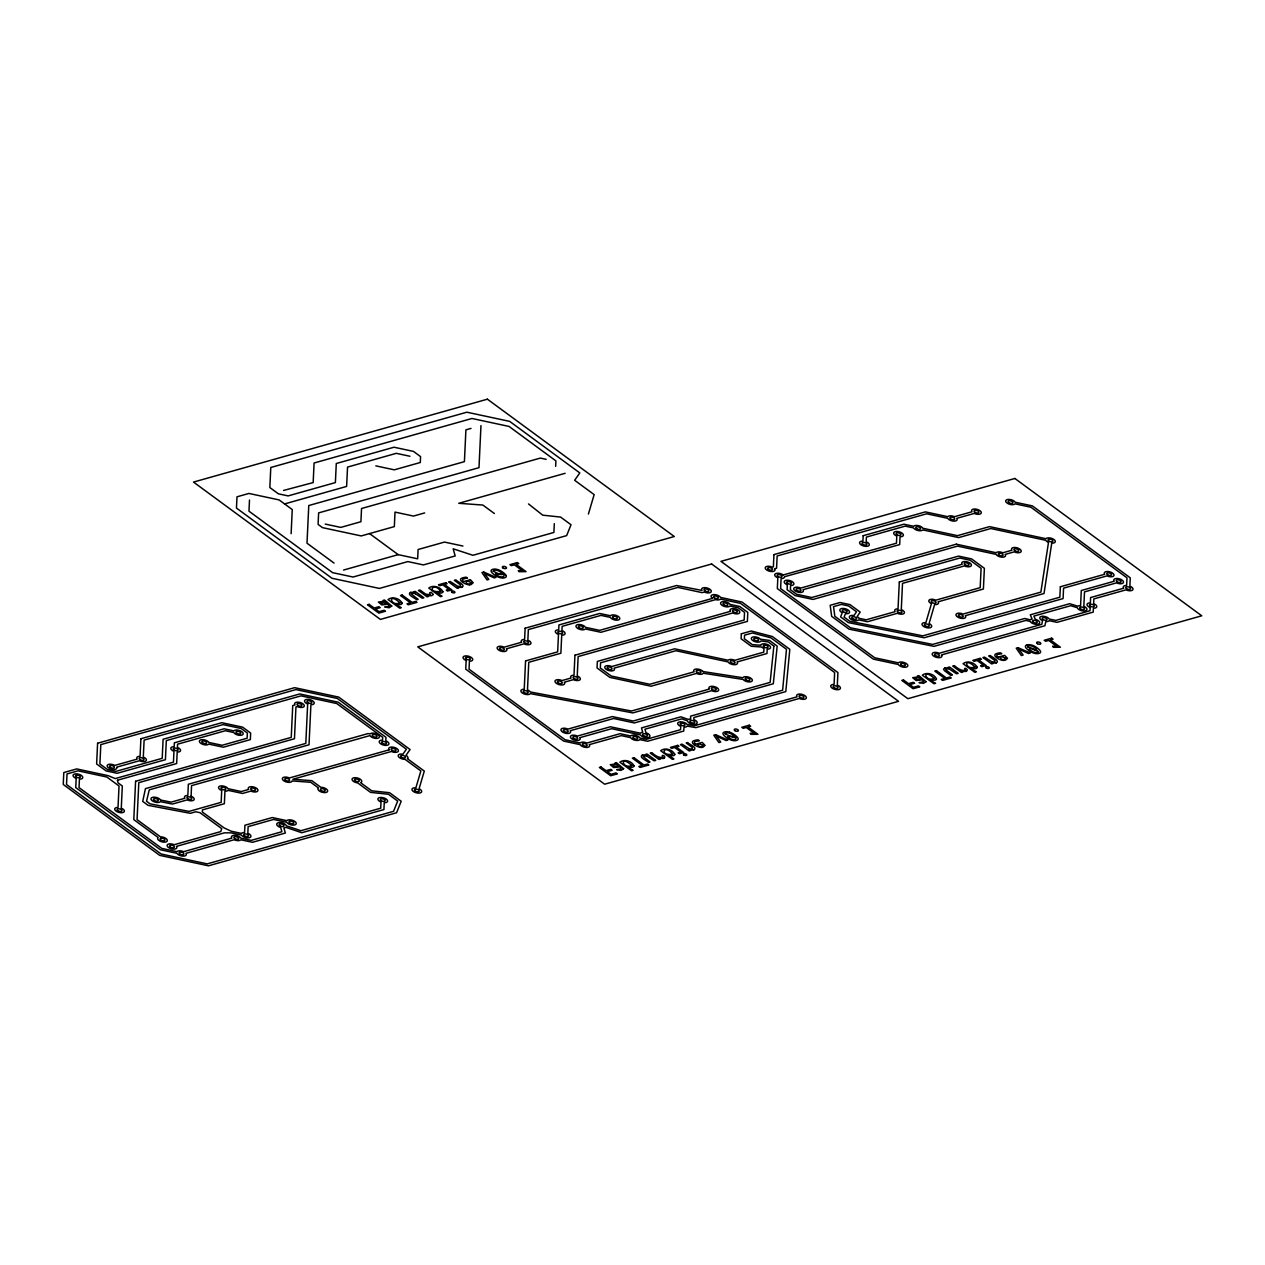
<?xml version="1.0" encoding="UTF-8"?>
<svg xmlns="http://www.w3.org/2000/svg" width="1265" height="1265" viewBox="0 0 1265 1265"><rect width="100%" height="100%" fill="white"/><g stroke="black" fill="none" stroke-linecap="round" stroke-linejoin="round"><path stroke-width="1.5" d="M191.078 796.175L191.568 785.628L369.949 735.597A4.997 2.404 15 0 0 376.78 738.428A4.997 2.404 15 0 0 378.567 735.155A4.997 2.404 15 0 0 371.23 733.289A5.044 2.435 15 0 0 370.044 733.969L368.115 733.558L188.359 784.253L187.821 795.479A5.013 2.419 15 0 0 184.88 798.247L171.091 802.152L160.529 800.018M249.49 500.055L248.968 511.186L332.616 572.666L353.046 577.03L407.868 561.581L423.427 564.917L455.194 555.952L453.155 548.804L472.936 555.288L553.896 532.454L554.307 523.663M291.124 533.688L292.247 509.558L279.138 499.928L248.936 493.445L236.998 496.813L236.46 508.071L331.968 578.263L379.405 588.431L566.641 535.617L571.021 524.738L560.569 517.069L542.717 515.171L528.485 503.913M307.664 703.988L305.798 743.409L145.443 788.633L142.708 801.409L148.052 805.331L190.303 813.316L195.79 811.782L199.981 812.683L221.723 828.654L220.774 831.579L174.175 844.72A4.997 2.404 15 0 0 167.17 845.083A4.997 2.404 15 0 0 172.578 849.068A4.997 2.404 15 0 0 176.42 846.364L224.427 832.829L231.195 832.876L241.457 835.074A4.997 2.404 15 0 0 249.442 837.715A4.997 2.404 15 0 0 247.829 833.271L248.13 826.63L273.525 819.467L286.744 822.297A4.997 2.404 15 0 0 294.176 825.065A4.997 2.404 15 0 0 294.365 821.127A4.997 2.404 15 0 0 286.823 820.653L272.26 817.538L244.92 825.254L244.572 832.576A4.997 2.404 15 0 0 241.536 833.429L231.274 831.231L224.237 827.99L202.337 812.019L202.432 809.9L224.364 803.718L224.949 791.194A5.013 2.419 15 0 0 227.985 790.325L242.548 793.455L250.897 791.099A4.997 2.404 15 0 0 257.902 790.736A4.997 2.404 15 0 0 252.51 786.751A4.997 2.404 15 0 0 248.652 789.439L241.283 791.526L228.064 788.696A5.044 2.419 15 0 0 220.078 786.024A5.044 2.419 15 0 0 221.707 790.499L221.154 802.342L189.038 811.403L149.997 803.828L146.519 801.283L149.286 789.819L309.024 744.785L310.905 704.684A4.997 2.404 15 0 0 313.372 701.411A4.997 2.404 15 0 0 305.545 699.719A4.997 2.404 15 0 0 307.648 703.988M480.969 425.593L478.992 467.671L318.622 512.894L318.084 524.39L322.48 527.632L361.237 535.933L394.332 526.604L395.012 512.104L413.481 516.073L424.676 512.91M555.651 466.326L555.904 460.887L509.036 426.432L471.972 418.478L314.084 463.006L313.167 482.582L283.581 490.441M588.399 514.049L594.155 494.615L574.642 480.273L579.813 472.936L509.653 421.372L466.864 412.2L270.789 467.497L269.84 487.547L278.379 493.824L288.104 495.912L335.383 482.582L336.284 463.512L394.016 447.225L413.465 451.399L420.581 456.633L420.296 462.5L394.301 469.837L375.816 465.868M712.543 598.361L599.657 630.365L585.474 627.329A4.997 2.404 15 0 0 578.042 624.562A4.997 2.404 15 0 0 577.852 628.515A4.997 2.404 15 0 0 585.395 628.958L600.922 632.294L715.5 599.642A4.997 2.404 15 0 0 720.497 599.072L740.515 603.358L834.631 672.537L834.078 684.428A4.997 2.404 15 0 0 831.611 687.701A4.997 2.404 15 0 0 839.438 689.393A4.997 2.404 15 0 0 837.319 685.124L837.92 672.553L741.938 602.014L720.576 597.428A4.997 2.404 15 0 0 713.444 594.629A4.997 2.404 15 0 0 712.416 598.266M380.749 602.282L384.829 602.14L386.9 603.358L383.248 604.132L380.781 603.136M612.639 764.93L616.719 764.772L618.791 766.005L615.138 766.78L612.624 765.736M915.069 677.898L919.149 677.755L921.22 678.973L917.568 679.748L915.148 678.799M946.473 668.995L945.999 669.201A1.755 0.838 15 0 0 945.777 669.691L952.419 674.972L950.853 675.415L944.496 670.703L943.532 669.122L944.86 668.141M460.397 586.28L460.523 584.904L454.356 580.319L455.938 579.876C455.574 580.698 466.674 585.3 461.915 587.166M692.287 748.912L692.414 747.552L686.247 742.966L687.812 742.523C687.243 743.504 698.501 747.631 693.805 749.813M412.153 593.38L411.584 593.664A1.755 0.838 15 0 0 411.457 594.076L418.114 599.357L416.533 599.8C417.134 599.104 405.844 594.534 410.54 592.526M644.027 756.027L643.458 756.312A1.755 0.838 15 0 0 643.347 756.723L649.989 762.004L648.423 762.447C649.072 761.767 637.687 757.15 642.43 755.173M663.793 758.273C667.446 756.597 660.283 753.323 662.734 757.15C660.33 758.399 655.27 756.106 651.902 752.659L650.305 753.102L658.986 759.474L660.425 759.063L658.859 757.877M994.622 661.911L994.923 660.615L988.677 655.934L990.258 655.491C990.416 656.14 1000.915 661.279 996.235 662.781M966.223 671.241C969.986 669.675 962.491 666.244 965.242 670.039C962.475 671.557 958.032 668.853 954.348 665.627L952.751 666.07L961.416 672.442L962.855 672.031L961.305 670.845M471.007 428.408L465.915 429.847L464.413 461.646L308.771 505.541L307 543.207L334.055 563.083M284.578 503.929L346.626 486.424L347.543 467.085L396.309 453.329L409.923 456.254M565.155 473.3L458.768 503.296L482.866 505.051L494.378 513.527M343.542 570.056L398.206 554.639L417.656 558.814L418.098 549.516L444.474 542.084L462.943 546.037M463.923 581.536L470.311 579.734M998.243 657.152L1004.631 655.349L1007.509 658.353L1005.454 660.172A5.582 2.688 15 0 1 1003.604 660.346M695.813 744.184L702.202 742.381L705.079 745.385L703.024 747.204A5.582 2.688 15 0 1 701.158 747.378M464.192 578.658L467.481 578.121L466.247 577.204A16.603 8.001 15 0 0 462.737 577.82L461.33 578.374A5.234 2.53 15 0 0 461.077 580.888A10.025 4.839 15 0 0 462.753 582.343M998.512 654.274L1001.801 653.736L1000.568 652.819A16.603 8.001 15 0 0 997.057 653.436L995.634 653.989A5.234 2.53 15 0 0 995.397 656.503A10.025 4.839 15 0 0 997.073 657.958A6.799 3.273 15 0 0 1003.635 660.457M696.082 741.306L699.355 740.768L698.122 739.851A16.603 8.001 15 0 0 694.611 740.468L693.204 741.021A5.234 2.53 15 0 0 692.951 743.535A10.025 4.839 15 0 0 694.643 744.99M783.225 574.974L896.458 543.207L896.79 536.075A4.997 2.404 15 0 1 894.687 531.822A4.997 2.404 15 0 1 902.514 533.498A4.997 2.404 15 0 1 900.048 536.771L899.684 544.582L784.442 576.745A4.997 2.404 15 0 1 781.09 578.532L780.616 588.605L874.732 657.768L898.387 662.844A4.997 2.404 15 0 1 905.93 663.287A4.997 2.404 15 0 1 905.756 667.24A4.997 2.404 15 0 1 898.308 664.473L873.309 659.112L777.327 588.573L777.833 577.836A4.997 2.404 15 0 1 775.508 573.678A4.997 2.404 15 0 1 783.098 574.879M702.992 671.541L742.792 677.74A4.997 2.404 15 0 1 750.05 677.708A4.997 2.404 15 0 1 750.762 681.803A4.997 2.404 15 0 1 743.093 679.447L703.293 673.233A4.997 2.404 15 0 1 696.367 673.439L651.048 686.215L609.841 677.376L597.048 667.967L597.349 661.421L744.168 620.024L744.532 612.386L738.333 607.832L729.984 606.046A4.997 2.404 15 0 1 722.442 605.587A4.997 2.404 15 0 1 722.631 601.65A4.997 2.404 15 0 1 730.063 604.417L739.756 606.488L747.805 612.402L747.378 621.4L600.575 662.797L600.322 667.999L611.264 676.032L649.783 684.286L694.121 671.794A4.997 2.404 15 0 1 696.556 669.011A4.997 2.404 15 0 1 703.008 671.557M546.164 459.337L540.329 458.088L361.537 508.514L360.92 521.718L340.759 527.41L325.216 524.074M991.554 661.658L984.518 657.104L982.952 657.547L991.618 663.919L993.025 663.524L991.681 662.481A6.151 2.973 15 0 0 996.393 662.923M415.315 593.649L422.257 598.187L423.838 597.744L415.173 591.372L413.766 591.767L415.11 592.811A6.372 3.068 15 0 0 410.366 592.352M647.206 756.296L654.147 760.834L655.713 760.392L647.048 754.019L645.64 754.414L646.984 755.458A6.372 3.068 15 0 0 642.256 754.999M470.39 579.797L473.189 582.738L471.133 584.557A5.582 2.688 15 0 1 469.283 584.73M728.039 737.1C735.012 743.693 742.112 734.791 727.549 736.736M369.57 533.593L398.206 554.639M495.959 574.31C503.707 581.315 509.811 571.827 495.595 574.041M506.111 575.559L505.636 574.769A10.816 5.218 15 0 0 504.83 573.883L503.691 572.887A21.015 10.12 15 0 0 502.648 572.112A15.022 7.242 15 0 0 500.355 570.689L499.675 570.357A7.463 3.589 15 0 0 497.698 569.566A5.55 2.672 15 0 0 495.453 569.108A5.044 2.435 15 0 0 493.935 569.108L493.35 569.187A7.258 3.495 15 0 0 492.797 569.329A5.866 2.83 15 0 0 491.389 570.056A5.107 2.467 15 0 0 491.263 571.559L491.721 572.349A10.8 5.202 15 0 0 492.528 573.235L493.666 574.231A20.936 10.088 15 0 0 494.378 574.769A14.864 7.163 15 0 0 497.019 576.429L497.698 576.761A7.811 3.763 15 0 0 499.675 577.552A5.36 2.577 15 0 0 503.739 577.978L504.008 577.931A7.179 3.463 15 0 0 504.577 577.789A5.866 2.83 15 0 0 505.968 577.061A5.107 2.467 15 0 0 506.095 575.559M1028.714 650.384A14.864 7.163 15 0 0 1031.339 652.044L1032.019 652.376A7.811 3.763 15 0 0 1033.995 653.167A5.36 2.577 15 0 0 1038.059 653.594L1038.328 653.546A7.179 3.463 15 0 0 1038.897 653.404A5.866 2.83 15 0 0 1040.289 652.677A5.107 2.467 15 0 0 1040.415 651.175L1039.957 650.384A10.816 5.218 15 0 0 1039.15 649.498L1038.012 648.502A21.015 10.12 15 0 0 1036.968 647.727A15.022 7.242 15 0 0 1034.675 646.304L1033.995 645.972A7.463 3.589 15 0 0 1032.019 645.182A5.55 2.672 15 0 0 1029.773 644.723A5.044 2.435 15 0 0 1028.255 644.723L1027.67 644.802A7.258 3.495 15 0 0 1027.117 644.944M1028.698 650.384A20.936 10.088 15 0 1 1027.986 649.846L1026.848 648.85A10.8 5.202 15 0 1 1026.042 647.965L1025.567 647.174A5.107 2.467 15 0 1 1025.709 645.672A5.866 2.83 15 0 1 1027.117 644.944M997.959 657.231A4.428 2.135 15 0 1 998.385 654.163M994.733 662.054A4.633 2.23 15 0 1 991.681 661.642M966.239 671.399A6.594 3.178 15 0 1 961.337 670.766M944.686 667.967A6.372 3.068 15 0 1 949.414 668.458L948.07 667.382L949.493 666.987L958.158 673.36L956.577 673.802L949.635 669.264A4.87 2.34 15 0 0 946.347 668.853M729.573 732.214A5.55 2.672 15 0 0 727.328 731.755A5.044 2.435 15 0 0 725.825 731.755L725.24 731.834A7.258 3.495 15 0 0 724.687 731.976A5.866 2.83 15 0 0 723.28 732.704A5.107 2.467 15 0 0 723.153 734.206L723.612 734.981A10.8 5.202 15 0 0 724.402 735.882L725.557 736.878A20.936 10.088 15 0 0 726.268 737.416A14.864 7.163 15 0 0 728.893 739.076L729.573 739.408A7.811 3.763 15 0 0 731.565 740.199A5.36 2.577 15 0 0 735.629 740.626L735.898 740.563A7.179 3.463 15 0 0 736.451 740.436A5.866 2.83 15 0 0 737.859 739.709A5.107 2.467 15 0 0 737.985 738.191L737.527 737.416A10.816 5.218 15 0 0 736.72 736.53L735.566 735.534A21.015 10.12 15 0 0 734.538 734.759A15.022 7.242 15 0 0 732.245 733.321L731.565 732.988A7.463 3.589 15 0 0 729.573 732.214M701.205 747.489A6.799 3.273 15 0 1 694.754 744.974M695.529 744.263A4.428 2.135 15 0 1 695.94 741.195M693.963 749.955A6.151 2.973 15 0 1 689.267 749.481L690.579 750.556L689.188 750.951L680.507 744.579L682.088 744.136L689.219 748.722A4.633 2.23 15 0 0 692.303 749.086M663.809 758.431A6.594 3.178 15 0 1 658.907 757.798M643.917 755.885A4.87 2.34 15 0 1 647.174 756.359M191.031 796.159A5.013 2.419 15 0 1 193.814 800.033A5.013 2.419 15 0 1 187.141 799.907L172.372 804.066L160.449 801.662A5.044 2.419 15 0 1 152.859 801.188A5.044 2.419 15 0 1 153.049 797.219A5.044 2.419 15 0 1 160.529 800.002M412.026 593.238A4.87 2.34 15 0 1 415.284 593.712M462.073 587.308A6.151 2.973 15 0 1 457.377 586.849L458.705 587.909L457.298 588.304L448.632 581.932L450.198 581.489L457.329 586.074A4.633 2.23 15 0 0 460.413 586.438M469.315 584.841A6.799 3.273 15 0 1 462.864 582.327M463.638 581.615A4.428 2.135 15 0 1 464.065 578.548M399.961 602.836C390.189 607.184 387.201 591.324 399.961 602.788M440.726 591.34C433.911 580.983 425.372 593.127 440.71 591.482M631.836 765.483C622.048 769.753 619.138 753.987 631.836 765.436M672.601 753.987C663.619 743.045 659.16 756.739 672.601 754.098M934.282 678.451C924.272 682.594 922.106 666.924 934.282 678.451M975.046 666.955C964.705 670.972 963.155 655.507 975.046 666.955M433.183 594.487L431.808 595.657A6.594 3.178 15 0 1 427.032 595.151L428.535 596.416L427.096 596.827L418.43 590.455L420.027 590.012L425.704 594.139L430.464 594.708L429.657 592.732L431.254 592.289L433.183 594.487M493.224 571.132C511.329 580.951 497.556 566.372 493.224 571.132M725.098 733.779C743.188 743.235 729.32 729.241 725.114 733.668M1027.544 646.747C1045.507 656.456 1032.003 642.098 1027.544 646.715M471.181 582.675C467.449 587.64 461.915 577.314 471.181 582.706M703.071 745.306C699.924 749.971 692.809 740.642 703.071 745.275M1005.501 658.29C1001.659 663.24 996.251 652.961 1005.501 658.29M117.455 780.236L118.056 782.829L122.31 785.992L121.282 808.145A4.997 2.404 15 0 1 123.385 812.399A4.997 2.404 15 0 1 115.558 810.723A4.997 2.404 15 0 1 118.025 807.45L119.037 785.976L106.845 777.026L78.003 770.828L67.029 773.927L66.523 784.506L161.114 854.002L207.191 863.884L393.557 811.324L397.684 801.061L388.434 794.262L370.566 792.38L357.726 782.94A4.997 2.404 15 0 1 352.065 779.05A4.997 2.404 15 0 1 358.849 778.465A4.997 2.404 15 0 1 360.636 782.687L371.704 790.815L389.573 792.712L401.195 801.251L396.562 812.763L208.472 865.813L159.69 855.361L63.25 784.474L63.803 772.551L76.722 768.914L108.268 775.682L115.21 778.592L173.447 762.163L173.953 751.347A4.997 2.404 15 0 1 170.807 748.342A4.997 2.404 15 0 1 174.175 746.73L174.349 742.824L224.095 728.798L233.788 730.87A4.997 2.404 15 0 1 241.33 731.328A4.997 2.404 15 0 1 241.156 735.265A4.997 2.404 15 0 1 233.709 732.514L225.36 730.727L177.574 744.199L177.416 747.425A4.997 2.404 15 0 1 180.563 750.43A4.997 2.404 15 0 1 177.195 752.043L176.657 763.538L117.455 780.236M402.144 603.199C401.195 607.216 389.573 600.495 401.258 607.706L399.677 608.149L387.991 599.563C392.34 596.068 399.961 598.44 402.144 603.263M442.908 591.704C441.912 595.736 430.385 588.968 442.023 596.21L440.441 596.653L428.756 588.067C433.104 584.572 440.726 586.944 442.908 591.767M634.034 765.847C633.101 769.879 621.352 763.095 633.132 770.353L631.567 770.796L619.882 762.194C624.23 758.715 631.836 761.087 634.034 765.91M674.798 754.351C673.85 758.383 662.117 751.584 673.897 758.858L672.332 759.3L660.646 750.698C664.995 747.22 672.506 749.592 674.798 754.351M936.464 678.815C935.958 682.689 923.687 676.316 935.578 683.321L933.997 683.764L922.312 675.178C926.676 671.683 934.171 674.055 936.464 678.815M977.228 667.319C976.517 671.272 964.468 664.694 976.343 671.826L974.762 672.268L963.076 663.682C967.44 660.188 974.935 662.56 977.228 667.319M1038.454 651.586C1022.152 641.845 1031.797 655.713 1038.438 651.696M391.739 606.046L389.478 607.58A11.29 5.439 15 0 1 388.877 607.722L384.718 606.994L389.288 606.204L388.055 604.196L381.777 604.923L378.377 602.045L384.26 601.27L383.137 600.416L384.544 600.005L391.739 606.046M623.629 768.693L621.289 770.243A11.29 5.439 15 0 1 620.751 770.353L616.608 769.642L621.162 768.835L619.929 766.843L613.667 767.57L610.268 764.693L616.15 763.918L615.011 763.048L616.419 762.653L623.629 768.693M926.059 681.661L923.735 683.211A11.29 5.439 15 0 1 923.197 683.337L919.038 682.61L923.608 681.819L922.375 679.811L916.097 680.538L912.698 677.661L918.58 676.886L917.441 676.032L918.864 675.621L926.059 681.709M76.185 778.434L75.742 787.589L160.339 849.748L176.831 853.29A4.997 2.404 15 0 0 183.219 856.12A4.997 2.404 15 0 0 185.908 853.353L234.088 839.754A4.997 2.404 15 0 0 240.84 839.802L252.478 842.3L285.352 833.034L283.882 827.879A4.997 2.404 15 0 0 285.811 827.31L301.797 832.734L383.928 809.568L384.244 802.737A4.997 2.404 15 0 0 386.726 799.464A4.997 2.404 15 0 0 378.883 797.788A4.997 2.404 15 0 0 381.002 802.042L380.718 808.193L300.912 830.71L286.38 825.792A4.997 2.404 15 0 0 281.352 822.709A4.997 2.404 15 0 0 276.719 824.068A4.997 2.404 15 0 0 280.672 827.484L281.889 831.722L251.213 840.371L240.919 838.173A4.997 2.404 15 0 0 234.531 835.343A4.997 2.404 15 0 0 231.843 838.11L183.678 851.693A4.997 2.404 15 0 0 176.91 851.661L161.762 848.404L79.031 787.605L79.426 779.129A4.997 2.404 15 0 0 81.893 775.856A4.997 2.404 15 0 0 74.066 774.18A4.997 2.404 15 0 0 76.185 778.434M97.595 743.235L96.63 763.965L106.102 770.923L117.171 773.295L165.415 759.696L166.316 740.61L223.067 724.608L241.172 728.498L247.371 733.036L247.118 738.238L222.087 745.291L208.883 742.46A4.997 2.404 15 0 0 201.435 739.709A4.997 2.404 15 0 0 201.262 743.646A4.997 2.404 15 0 0 208.804 744.105L223.352 747.22L250.344 739.614L250.644 733.068L242.595 727.154L221.802 722.695L163.106 739.25L162.205 758.32L115.906 771.381L107.525 769.579L99.903 763.981L100.82 744.611L295.931 689.583L337.36 698.47L406.413 749.212L402.903 754.193A4.997 2.404 15 0 0 398.317 756.296A4.997 2.404 15 0 0 405.069 759.364L420.866 770.97L415.869 787.842A4.997 2.404 15 0 0 412.548 790.783A4.997 2.404 15 0 0 420.296 792.902A4.997 2.404 15 0 0 419.079 788.728L424.297 771.097L407.409 758.7A4.997 2.404 15 0 0 406.002 755.316L410.081 749.528L338.783 697.126L294.65 687.67L97.595 743.235M135.592 781.28L133.79 819.609L158.141 837.509A4.997 2.404 15 0 0 161.651 841.778A4.997 2.404 15 0 0 167.312 840.181A4.997 2.404 15 0 0 160.481 836.845L137.063 819.641L138.802 782.64L294.46 738.744L295.947 706.961L297.228 706.597A4.997 2.404 15 0 0 304.233 706.234A4.997 2.404 15 0 0 298.825 702.249A4.997 2.404 15 0 0 294.998 704.937L292.737 705.585L291.235 737.384L135.592 781.28M140.905 738.744L140.067 756.344A5.013 2.419 15 0 0 137.142 759.111L114.815 765.404A4.997 2.404 15 0 0 107.383 765.135A4.997 2.404 15 0 0 111.873 769.31A4.997 2.404 15 0 0 116.696 767.159L139.387 760.755A5.013 2.419 15 0 0 146.044 760.898A5.013 2.419 15 0 0 143.293 757.023L144.115 740.12L301.023 695.861L336.743 703.53L382.694 737.289L382.568 740.088A4.997 2.404 15 0 0 380.101 743.361A4.997 2.404 15 0 0 387.928 745.038A4.997 2.404 15 0 0 385.809 740.784L385.983 737.321L338.166 702.186L299.758 693.947L140.905 738.744M466.153 660.488L465.741 669.153L563.637 741.084L580.129 744.626A4.997 2.404 15 0 0 586.517 747.457A4.997 2.404 15 0 0 589.205 744.674L621.305 735.629L630.618 737.622A4.997 2.404 15 0 0 635.141 740.246A4.997 2.404 15 0 0 639.821 739.598L647.553 741.258L683.732 731.059L684.001 727.122A4.997 2.404 15 0 0 687.211 726.11L695.876 727.628L799.29 698.47A4.997 2.404 15 0 0 806.295 698.106A4.997 2.404 15 0 0 800.887 694.121A4.997 2.404 15 0 0 797.045 696.825L694.501 725.746L687.037 724.434A4.997 2.404 15 0 0 679.052 722.03A4.997 2.404 15 0 0 680.76 726.41L680.538 729.684L646.289 739.329L639.884 737.969A4.997 2.404 15 0 0 635.378 735.345A4.997 2.404 15 0 0 630.697 735.993L620.04 733.7L586.96 743.029A4.997 2.404 15 0 0 580.208 742.998L565.06 739.74L469.03 669.185L469.41 661.2A4.997 2.404 15 0 0 471.877 657.911A4.997 2.404 15 0 0 464.034 656.235A4.997 2.404 15 0 0 466.153 660.488M525.133 628.215L524.611 639.457A4.997 2.404 15 0 0 521.67 642.225L504.182 647.158A4.997 2.404 15 0 0 497.177 647.522A4.997 2.404 15 0 0 502.584 651.491A4.997 2.404 15 0 0 506.427 648.803L523.916 643.869A4.997 2.404 15 0 0 530.573 644.011A4.997 2.404 15 0 0 527.853 640.153L528.343 629.591L677.866 587.419L702.186 592.637L704.241 592.052A4.997 2.404 15 0 0 711.246 591.688A4.997 2.404 15 0 0 705.838 587.719A4.997 2.404 15 0 0 701.996 590.407L676.601 585.505L525.133 628.215M525.56 660.915L524.232 689.267A4.997 2.404 15 0 0 522.303 692.999A4.997 2.404 15 0 0 530.383 693.631L632.848 712.907L711.594 690.706A4.997 2.404 15 0 0 718.599 690.342A4.997 2.404 15 0 0 713.191 686.357A4.997 2.404 15 0 0 709.365 689.061L631.52 711.009L530.288 691.971A4.997 2.404 15 0 0 527.473 689.978L528.77 662.291L560.869 653.246L561.723 635.157A4.997 2.404 15 0 0 565.091 633.544A4.997 2.404 15 0 0 561.945 630.539L562.15 626.333L600.986 615.375L610.299 617.383A4.997 2.404 15 0 0 617.731 620.135A4.997 2.404 15 0 0 617.921 616.197A4.997 2.404 15 0 0 610.378 615.739L599.721 613.462L558.924 624.957L558.703 629.844A4.997 2.404 15 0 0 555.335 631.456A4.997 2.404 15 0 0 558.482 634.461L557.659 651.87L525.56 660.915M574.942 655.207L573.994 675.241A4.997 2.404 15 0 0 571.068 678.008L562.039 680.554A4.997 2.404 15 0 0 555.035 680.918A4.997 2.404 15 0 0 560.442 684.903A4.997 2.404 15 0 0 564.285 682.199L573.298 679.669A4.997 2.404 15 0 0 579.971 679.795A4.997 2.404 15 0 0 577.235 675.937L578.152 656.567L732.72 612.987A4.997 2.404 15 0 0 739.725 612.624A4.997 2.404 15 0 0 734.317 608.639A4.997 2.404 15 0 0 730.474 611.327L574.942 655.207M741.337 633.797L741.1 638.778L751.268 646.257L761.625 647.016A4.997 2.404 15 0 0 763.949 648.439L763.775 652.139L734.87 660.298A4.997 2.404 15 0 0 728.102 660.251L674.656 648.803L611.801 666.529A4.997 2.404 15 0 0 604.797 666.892A4.997 2.404 15 0 0 610.204 670.861A4.997 2.404 15 0 0 614.047 668.173L675.921 650.716L728.023 661.895A4.997 2.404 15 0 0 734.412 664.726A4.997 2.404 15 0 0 737.1 661.943L766.985 653.515L767.191 649.135A4.997 2.404 15 0 0 770.48 647A4.997 2.404 15 0 0 765.467 643.948A4.997 2.404 15 0 0 760.834 645.261L752.311 644.628L744.373 638.793L744.547 635.172L752.406 632.959L770.859 637.797L786.482 649.293L782.624 690.2L690.611 716.148L690.674 719.042A4.997 2.404 15 0 0 688.397 719.453L680.886 716.796L641.497 727.913L642.762 732.388A4.997 2.404 15 0 0 640.501 733.226L610.394 726.774L577.472 736.056A4.997 2.404 15 0 0 570.468 736.42A4.997 2.404 15 0 0 575.875 740.404A4.997 2.404 15 0 0 579.718 737.701L611.659 728.703L640.422 734.87A4.997 2.404 15 0 0 645.767 737.622A4.997 2.404 15 0 0 649.925 736.072A4.997 2.404 15 0 0 645.972 732.783L644.96 729.209L681.772 718.836L687.464 720.844A4.997 2.404 15 0 0 691.955 724.086A4.997 2.404 15 0 0 697.11 723.169A4.997 2.404 15 0 0 693.916 719.674L693.884 717.508L785.802 691.591L789.803 649.324L772.409 636.548L751.268 630.998L741.337 633.797M773.943 554.592L773.374 566.831L772.283 567.131A4.997 2.404 15 0 0 765.278 567.495A4.997 2.404 15 0 0 770.685 571.48A4.997 2.404 15 0 0 774.528 568.776L776.584 568.191L777.153 555.968L926.676 513.796L947.675 518.302A4.997 2.404 15 0 0 954.063 521.133A4.997 2.404 15 0 0 956.751 518.35L974.24 513.432A4.997 2.404 15 0 0 981.245 513.052A4.997 2.404 15 0 0 975.837 509.083A4.997 2.404 15 0 0 971.994 511.772L954.506 516.705A4.997 2.404 15 0 0 947.754 516.673L925.411 511.882L773.943 554.592M787.336 584.809L787.099 589.68L795.147 595.594L813.031 599.436L959.835 558.023L970.16 560.237L981.102 568.285L980.185 587.656L935.847 600.163A4.997 2.404 15 0 0 929.301 599.926A4.997 2.404 15 0 0 931.435 603.674L925.885 622.649A4.997 2.404 15 0 0 922.58 625.59A4.997 2.404 15 0 0 930.328 627.709A4.997 2.404 15 0 0 929.095 623.534L934.614 604.543A4.997 2.404 15 0 0 938.092 601.808L983.395 589.031L984.376 568.301L971.583 558.893L958.57 556.11L811.75 597.507L796.571 594.25L790.388 589.711L790.578 585.505A4.997 2.404 15 0 0 793.044 582.232A4.997 2.404 15 0 0 785.217 580.556A4.997 2.404 15 0 0 787.336 584.809M863.173 535.712L862.92 541.072A4.997 2.404 15 0 0 860.453 544.345A4.997 2.404 15 0 0 868.28 546.021A4.997 2.404 15 0 0 866.177 541.768L866.399 537.072L905.234 526.129L913.583 527.916A4.997 2.404 15 0 0 918.09 530.541A4.997 2.404 15 0 0 922.77 529.893L958.712 537.593L990.811 528.533L1045.823 540.329A4.997 2.404 15 0 0 1048.495 542.369L1040.874 592.115L963.029 614.063A4.997 2.404 15 0 0 956.024 614.426A4.997 2.404 15 0 0 961.432 618.411A4.997 2.404 15 0 0 965.274 615.707L1044.02 593.506L1051.737 543.144A4.997 2.404 15 0 0 1054.077 539.57A4.997 2.404 15 0 0 1045.902 538.7L989.546 526.62L957.447 535.664L922.849 528.248A4.997 2.404 15 0 0 918.327 525.639A4.997 2.404 15 0 0 913.662 526.287L903.969 524.2L863.173 535.712M899.304 581.995L898.039 608.876A4.997 2.404 15 0 0 895.114 611.659L866.193 619.803L858.824 618.221A4.997 2.404 15 0 0 857.085 616.64L860.168 612.086L850.001 604.607L840.102 602.488L830.172 605.287L831.674 616.371L849.068 629.164L933.95 646.352L1025.883 620.419L1030.137 621.415A4.997 2.404 15 0 0 1035.576 624.262A4.997 2.404 15 0 0 1039.688 622.57A4.997 2.404 15 0 0 1035.292 619.297L1033.869 616.087L1070.68 605.698L1077.274 607.706A4.997 2.404 15 0 0 1081.955 610.774A4.997 2.404 15 0 0 1086.872 609.777A4.997 2.404 15 0 0 1083.82 606.362L1084.5 591.894L1116.442 582.88A4.997 2.404 15 0 0 1123.447 582.517A4.997 2.404 15 0 0 1118.039 578.548A4.997 2.404 15 0 0 1114.196 581.236L1081.29 590.518L1080.579 605.666A4.997 2.404 15 0 0 1077.907 606.22L1069.668 603.705L1030.263 614.822L1032.129 619.059A4.997 2.404 15 0 0 1030.311 619.803L1024.65 618.49L932.653 644.438L850.46 627.788L834.837 616.308L833.524 606.631L841.367 604.417L848.578 605.951L856.516 611.786L853.97 615.533A4.997 2.404 15 0 0 849.337 616.846A4.997 2.404 15 0 0 853.1 620.245A4.997 2.404 15 0 0 858.745 619.866L867.474 621.732L897.344 613.304A4.997 2.404 15 0 0 904.016 613.446A4.997 2.404 15 0 0 901.281 609.572L902.514 583.371L964.404 565.914A4.997 2.404 15 0 0 971.409 565.55A4.997 2.404 15 0 0 966.001 561.581A4.997 2.404 15 0 0 962.159 564.269L899.304 581.995M1060.355 586.77L1059.864 597.207L922.818 635.852L849.701 621.21L844.103 617.083L845.447 613.683A4.997 2.404 15 0 0 849.084 610.884A4.997 2.404 15 0 0 841.383 608.591A4.997 2.404 15 0 0 842.253 612.734L840.608 616.909L848.325 622.586L924.13 637.766L1063.074 598.582L1063.565 588.146L1106.954 575.907A4.997 2.404 15 0 0 1113.959 575.543A4.997 2.404 15 0 0 1108.551 571.574A4.997 2.404 15 0 0 1104.709 574.263L1060.355 586.77M1090.145 607.532L1090.003 610.758L1055.753 620.403L1049.223 619.044A4.997 2.404 15 0 0 1041.364 616.403A4.997 2.404 15 0 0 1042.534 620.72L1041.791 624.341L939.247 653.262A4.997 2.404 15 0 0 932.242 653.625A4.997 2.404 15 0 0 937.65 657.61A4.997 2.404 15 0 0 941.492 654.906L1044.906 625.748L1045.775 621.542A4.997 2.404 15 0 0 1049.175 620.688L1057.05 622.333L1093.213 612.118L1093.403 608.228A4.997 2.404 15 0 0 1096.755 606.615A4.997 2.404 15 0 0 1093.624 603.611L1093.846 598.914L1125.945 589.87A4.997 2.404 15 0 0 1132.602 590.012A4.997 2.404 15 0 0 1129.882 586.138L1130.262 577.836L1032.382 505.905L1015.163 502.221A4.997 2.404 15 0 0 1007.731 499.454A4.997 2.404 15 0 0 1007.541 503.391A4.997 2.404 15 0 0 1015.083 503.849L1030.959 507.249L1126.989 577.82L1126.625 585.442A4.997 2.404 15 0 0 1123.699 588.209L1090.62 597.539L1090.367 602.915A4.997 2.404 15 0 0 1087.015 604.528A4.997 2.404 15 0 0 1090.145 607.532M773.864 646.051L770.132 682.373L633.085 721.018L612.339 716.575L567.985 729.083A4.997 2.404 15 0 0 560.98 729.446A4.997 2.404 15 0 0 566.388 733.415A4.997 2.404 15 0 0 570.215 730.727L613.604 718.488L634.35 722.947L773.31 683.764L777.184 646.099L769.468 640.422L760.518 639.236A4.997 2.404 15 0 0 752.786 637.038A4.997 2.404 15 0 0 753.845 641.197A4.997 2.404 15 0 0 760.961 640.96L768.266 641.924L773.864 646.051M487.405 399.187L193.513 482.076L380.386 619.407L674.292 536.518L487.405 399.187M369.159 604.354L367.514 604.812L378.788 613.114L385.461 611.232L384.149 610.268L379.12 611.675L375.468 608.987L380.227 607.643L378.947 606.694L374.187 608.038L369.159 604.354M402.144 595.056L400.515 595.515L410.477 602.836L406.982 603.832L408.295 604.797L416.928 602.361L415.616 601.397L412.105 602.377L402.144 595.056M445.833 582.722L438.544 584.778L439.793 585.695L442.782 584.857L448.964 589.395L446.276 590.154L447.51 591.071L451.795 589.854L444.379 584.414L447.083 583.655L445.833 582.722M483.72 572.049L481.918 572.555L487.025 579.923L488.812 579.417L484.384 573.424L494.22 577.899L495.959 577.409L483.72 572.049M517.353 562.561L509.922 564.649L511.313 565.676L514.365 564.822L522.603 570.879L518.302 570.594L518.998 571.701L526.05 571.638L516.104 564.332L518.745 563.589L517.353 562.561M711.657 563.984L417.766 646.874L604.638 784.205L898.529 701.316L711.657 563.984M1014.878 478.47L720.971 561.36L907.859 698.691L1201.75 615.802L1014.878 478.47M956.308 544.187L800.761 588.067A4.997 2.404 15 0 0 793.756 588.431A4.997 2.404 15 0 0 799.164 592.399A4.997 2.404 15 0 0 803.006 589.711L957.573 546.116L996.061 554.37A4.997 2.404 15 0 0 1002.449 557.201A4.997 2.404 15 0 0 1005.137 554.418L1014.166 551.872A4.997 2.404 15 0 0 1021.171 551.508A4.997 2.404 15 0 0 1015.763 547.539A4.997 2.404 15 0 0 1011.921 550.228L1002.892 552.773A4.997 2.404 15 0 0 996.14 552.742L956.308 544.187M389.13 749.829L289.4 777.959A4.997 2.404 15 0 0 282.617 777.959A4.997 2.404 15 0 0 286.159 781.928A4.997 2.404 15 0 0 292.057 780.932L310.763 782.292L318.464 787.953A4.997 2.404 15 0 0 321.974 792.222A4.997 2.404 15 0 0 327.651 790.625A4.997 2.404 15 0 0 320.82 787.289L311.807 780.663L292.816 779.272L391.375 751.489A4.997 2.404 15 0 0 398.38 751.11A4.997 2.404 15 0 0 392.972 747.141A4.997 2.404 15 0 0 389.13 749.829M903.479 679.969L901.834 680.428L913.109 688.729L919.781 686.848L918.469 685.883L913.441 687.29L909.788 684.602L914.548 683.258L913.267 682.309L908.491 683.653L903.479 679.969M936.448 670.671L934.819 671.13L944.797 678.451L941.286 679.447L942.599 680.412L951.248 677.977L949.936 677.012L946.426 677.993L936.448 670.671M980.154 658.338L972.864 660.393L974.113 661.31L977.102 660.472L983.285 665.01L980.596 665.77L981.83 666.687L986.115 665.469L978.699 660.03L981.403 659.271L980.154 658.338M1018.04 647.664L1016.222 648.17L1021.345 655.539L1023.132 655.033L1018.705 649.04L1028.54 653.515L1030.279 653.025L1018.04 647.664M1051.674 638.177L1044.242 640.264L1045.633 641.292L1048.685 640.438L1056.923 646.494L1052.622 646.209L1053.318 647.316L1060.37 647.253L1050.424 639.948L1053.065 639.205L1051.674 638.177M601.033 767.001L599.389 767.46L610.679 775.745L617.352 773.864L616.039 772.899L611.011 774.322L607.342 771.634L612.118 770.29L610.821 769.341L606.062 770.685L601.033 767.001M634.018 757.688L632.389 758.162L642.367 765.483L638.857 766.464L640.169 767.428L648.803 764.993L647.49 764.028L643.996 765.025L634.018 757.688M677.724 745.37L670.434 747.425L671.683 748.342L674.672 747.504L680.839 752.043L678.151 752.802L679.4 753.719L683.685 752.501L676.269 747.062L678.973 746.287L677.724 745.37M715.611 734.68L713.792 735.202L718.899 742.571L720.702 742.065L716.275 736.056L726.11 740.531L727.834 740.057L715.611 734.68M749.244 725.209L741.812 727.296L743.203 728.324L746.239 727.47L754.478 733.526L750.177 733.241L750.872 734.348L757.925 734.285L747.995 726.98L750.635 726.236L749.244 725.209M959.281 616.466A2.498 1.202 15 0 0 963.234 616.514A2.498 1.202 15 0 0 959.977 614.49A2.498 1.202 15 0 0 959.281 616.466M925.3 625.922A2.498 1.202 15 0 0 929.253 625.969A2.498 1.202 15 0 0 925.996 623.945A2.498 1.202 15 0 0 925.3 625.922M916.651 528.723A2.498 1.202 15 0 0 920.62 528.77A2.498 1.202 15 0 0 917.362 526.746A2.498 1.202 15 0 0 916.651 528.723M950.758 519.109A2.498 1.202 15 0 0 954.711 519.156A2.498 1.202 15 0 0 951.454 517.132A2.498 1.202 15 0 0 950.758 519.109M768.519 569.535A2.498 1.202 15 0 0 772.472 569.582A2.498 1.202 15 0 0 769.231 567.558A2.498 1.202 15 0 0 768.519 569.535M896.98 534.763A2.498 1.202 15 0 0 900.933 534.81A2.498 1.202 15 0 0 897.676 532.786A2.498 1.202 15 0 0 896.98 534.763M778.022 576.508A2.498 1.202 15 0 0 781.976 576.555A2.498 1.202 15 0 0 778.718 574.531A2.498 1.202 15 0 0 778.022 576.508M1033.268 622.301A2.498 1.202 15 0 0 1037.221 622.348A2.498 1.202 15 0 0 1033.964 620.324A2.498 1.202 15 0 0 1033.268 622.301M1080.547 608.971A2.498 1.202 15 0 0 1084.5 609.018A2.498 1.202 15 0 0 1081.243 606.994A2.498 1.202 15 0 0 1080.547 608.971M852.642 618.696A2.498 1.202 15 0 0 856.595 618.743A2.498 1.202 15 0 0 853.337 616.719A2.498 1.202 15 0 0 852.642 618.696M1043.056 619.534A2.498 1.202 15 0 0 1047.009 619.597A2.498 1.202 15 0 0 1043.752 617.573A2.498 1.202 15 0 0 1043.056 619.534M935.483 655.665A2.498 1.202 15 0 0 939.436 655.713A2.498 1.202 15 0 0 936.195 653.689A2.498 1.202 15 0 0 935.483 655.665M974.888 512.309A2.498 1.202 15 0 0 978.841 512.357A2.498 1.202 15 0 0 975.584 510.333A2.498 1.202 15 0 0 974.888 512.309M932.099 602.567A2.498 1.202 15 0 0 936.053 602.614A2.498 1.202 15 0 0 932.795 600.59A2.498 1.202 15 0 0 932.099 602.567M1014.815 550.765A2.498 1.202 15 0 0 1018.768 550.813A2.498 1.202 15 0 0 1015.51 548.789A2.498 1.202 15 0 0 1014.815 550.765M999.144 555.177A2.498 1.202 15 0 0 1003.098 555.224A2.498 1.202 15 0 0 999.84 553.2A2.498 1.202 15 0 0 999.144 555.177M796.997 590.47A2.498 1.202 15 0 0 800.966 590.518A2.498 1.202 15 0 0 797.709 588.494A2.498 1.202 15 0 0 796.997 590.47M1048.906 541.151A2.498 1.202 15 0 0 1052.86 541.199A2.498 1.202 15 0 0 1049.602 539.175A2.498 1.202 15 0 0 1048.906 541.151M843.154 611.722A2.498 1.202 15 0 0 847.107 611.77A2.498 1.202 15 0 0 843.85 609.746A2.498 1.202 15 0 0 843.154 611.722M1107.602 574.784A2.498 1.202 15 0 0 1111.556 574.848A2.498 1.202 15 0 0 1108.298 572.824A2.498 1.202 15 0 0 1107.602 574.784M1090.335 606.204A2.498 1.202 15 0 0 1094.288 606.251A2.498 1.202 15 0 0 1091.031 604.227A2.498 1.202 15 0 0 1090.335 606.204M1126.593 588.747A2.498 1.202 15 0 0 1130.546 588.794A2.498 1.202 15 0 0 1127.289 586.77A2.498 1.202 15 0 0 1126.593 588.747M898.008 612.181A2.498 1.202 15 0 0 901.961 612.228A2.498 1.202 15 0 0 898.703 610.204A2.498 1.202 15 0 0 898.008 612.181M965.053 564.791A2.498 1.202 15 0 0 969.006 564.838A2.498 1.202 15 0 0 965.748 562.814A2.498 1.202 15 0 0 965.053 564.791M1117.106 581.774A2.498 1.202 15 0 0 1121.059 581.821A2.498 1.202 15 0 0 1117.801 579.797A2.498 1.202 15 0 0 1117.106 581.774M862.888 544.377A2.498 1.202 15 0 0 866.841 544.424A2.498 1.202 15 0 0 863.584 542.4A2.498 1.202 15 0 0 862.888 544.377M1008.98 502.695A2.498 1.202 15 0 0 1012.933 502.743A2.498 1.202 15 0 0 1009.676 500.719A2.498 1.202 15 0 0 1008.98 502.695M787.51 583.481A2.498 1.202 15 0 0 791.463 583.545A2.498 1.202 15 0 0 788.206 581.52A2.498 1.202 15 0 0 787.51 583.481M901.392 665.279A2.498 1.202 15 0 0 905.345 665.327A2.498 1.202 15 0 0 902.087 663.319A2.498 1.202 15 0 0 901.392 665.279M1037.427 643.664A2.135 1.028 15 0 0 1040.81 643.711A2.135 1.028 15 0 0 1038.043 641.972A2.135 1.028 15 0 0 1037.427 643.664M986.431 668.031A1.771 0.854 15 0 0 989.214 668.062A1.771 0.854 15 0 0 986.921 666.623A1.771 0.854 15 0 0 986.431 668.031M712.258 689.583A2.498 1.202 15 0 0 716.211 689.631A2.498 1.202 15 0 0 712.954 687.607A2.498 1.202 15 0 0 712.258 689.583M745.971 679.938A2.498 1.202 15 0 0 749.924 680.001A2.498 1.202 15 0 0 746.666 677.977A2.498 1.202 15 0 0 745.971 679.938M558.656 633.132A2.498 1.202 15 0 0 562.609 633.196A2.498 1.202 15 0 0 559.367 631.172A2.498 1.202 15 0 0 558.656 633.132M524.564 642.747A2.498 1.202 15 0 0 528.517 642.81A2.498 1.202 15 0 0 525.275 640.786A2.498 1.202 15 0 0 524.564 642.747M704.89 590.929A2.498 1.202 15 0 0 708.843 590.976A2.498 1.202 15 0 0 705.601 588.952A2.498 1.202 15 0 0 704.89 590.929M579.291 627.804A2.498 1.202 15 0 0 583.244 627.851A2.498 1.202 15 0 0 579.987 625.827A2.498 1.202 15 0 0 579.291 627.804M714.393 597.902A2.498 1.202 15 0 0 718.346 597.966A2.498 1.202 15 0 0 715.089 595.942A2.498 1.202 15 0 0 714.393 597.902M690.785 722.347A2.498 1.202 15 0 0 694.738 722.394A2.498 1.202 15 0 0 691.481 720.37A2.498 1.202 15 0 0 690.785 722.347M643.505 735.677A2.498 1.202 15 0 0 647.459 735.724A2.498 1.202 15 0 0 644.201 733.7A2.498 1.202 15 0 0 643.505 735.677M764.123 647.111A2.498 1.202 15 0 0 768.076 647.158A2.498 1.202 15 0 0 764.835 645.134A2.498 1.202 15 0 0 764.123 647.111M680.981 725.098A2.498 1.202 15 0 0 684.934 725.161A2.498 1.202 15 0 0 681.677 723.137A2.498 1.202 15 0 0 680.981 725.098M799.939 697.347A2.498 1.202 15 0 0 803.892 697.395A2.498 1.202 15 0 0 800.65 695.37A2.498 1.202 15 0 0 799.939 697.347M500.434 649.562A2.498 1.202 15 0 0 504.387 649.609A2.498 1.202 15 0 0 501.13 647.585A2.498 1.202 15 0 0 500.434 649.562M697.015 672.316A2.498 1.202 15 0 0 700.968 672.363A2.498 1.202 15 0 0 697.711 670.339A2.498 1.202 15 0 0 697.015 672.316M558.276 682.958A2.498 1.202 15 0 0 562.229 683.005A2.498 1.202 15 0 0 558.988 680.981A2.498 1.202 15 0 0 558.276 682.958M573.962 678.546A2.498 1.202 15 0 0 577.915 678.593A2.498 1.202 15 0 0 574.658 676.569A2.498 1.202 15 0 0 573.962 678.546M733.368 611.865A2.498 1.202 15 0 0 737.337 611.912A2.498 1.202 15 0 0 734.08 609.888A2.498 1.202 15 0 0 733.368 611.865M524.184 692.572A2.498 1.202 15 0 0 528.138 692.619A2.498 1.202 15 0 0 524.896 690.595A2.498 1.202 15 0 0 524.184 692.572M754.636 640.137A2.498 1.202 15 0 0 758.589 640.185A2.498 1.202 15 0 0 755.332 638.161A2.498 1.202 15 0 0 754.636 640.137M564.222 731.486A2.498 1.202 15 0 0 568.175 731.534A2.498 1.202 15 0 0 564.917 729.51A2.498 1.202 15 0 0 564.222 731.486M633.702 738.428A2.498 1.202 15 0 0 637.655 738.491A2.498 1.202 15 0 0 634.413 736.467A2.498 1.202 15 0 0 633.702 738.428M583.212 745.433A2.498 1.202 15 0 0 587.166 745.48A2.498 1.202 15 0 0 583.908 743.456A2.498 1.202 15 0 0 583.212 745.433M731.107 662.702A2.498 1.202 15 0 0 735.06 662.749A2.498 1.202 15 0 0 731.803 660.725A2.498 1.202 15 0 0 731.107 662.702M608.054 668.932A2.498 1.202 15 0 0 612.007 668.979A2.498 1.202 15 0 0 608.75 666.955A2.498 1.202 15 0 0 608.054 668.932M573.725 738.46A2.498 1.202 15 0 0 577.678 738.507A2.498 1.202 15 0 0 574.421 736.483A2.498 1.202 15 0 0 573.725 738.46M613.383 618.19A2.498 1.202 15 0 0 617.336 618.237A2.498 1.202 15 0 0 614.078 616.213A2.498 1.202 15 0 0 613.383 618.19M466.342 659.176A2.498 1.202 15 0 0 470.295 659.223A2.498 1.202 15 0 0 467.038 657.199A2.498 1.202 15 0 0 466.342 659.176M723.88 604.891A2.498 1.202 15 0 0 727.834 604.939A2.498 1.202 15 0 0 724.576 602.915A2.498 1.202 15 0 0 723.88 604.891M834.046 687.733A2.498 1.202 15 0 0 837.999 687.78A2.498 1.202 15 0 0 834.742 685.757A2.498 1.202 15 0 0 834.046 687.733M734.997 730.696A2.135 1.028 15 0 0 738.38 730.743A2.135 1.028 15 0 0 735.597 729.004A2.135 1.028 15 0 0 734.997 730.696M684.001 755.047A1.771 0.854 15 0 0 686.784 755.078A1.771 0.854 15 0 0 684.491 753.655A1.771 0.854 15 0 0 684.001 755.047M381.192 800.713A2.498 1.202 15 0 0 385.145 800.777A2.498 1.202 15 0 0 381.888 798.753A2.498 1.202 15 0 0 381.192 800.713M234.737 838.648A2.498 1.202 15 0 0 238.69 838.695A2.498 1.202 15 0 0 235.432 836.671A2.498 1.202 15 0 0 234.737 838.648M280.024 825.871A2.498 1.202 15 0 0 283.977 825.919A2.498 1.202 15 0 0 280.719 823.894A2.498 1.202 15 0 0 280.024 825.871M392.024 750.366A2.498 1.202 15 0 0 395.977 750.414A2.498 1.202 15 0 0 392.719 748.39A2.498 1.202 15 0 0 392.024 750.366M285.653 780.363A2.498 1.202 15 0 0 289.606 780.41A2.498 1.202 15 0 0 286.349 778.386A2.498 1.202 15 0 0 285.653 780.363M321.263 790.593A2.498 1.202 15 0 0 325.216 790.641A2.498 1.202 15 0 0 321.958 788.617A2.498 1.202 15 0 0 321.263 790.593M160.924 840.15A2.498 1.202 15 0 0 164.877 840.197A2.498 1.202 15 0 0 161.635 838.173A2.498 1.202 15 0 0 160.924 840.15M297.892 705.475A2.498 1.202 15 0 0 301.845 705.522A2.498 1.202 15 0 0 298.587 703.498A2.498 1.202 15 0 0 297.892 705.475M202.7 742.934A2.498 1.202 15 0 0 206.654 742.982A2.498 1.202 15 0 0 203.396 740.958A2.498 1.202 15 0 0 202.7 742.934M415.284 791.099A2.498 1.202 15 0 0 419.237 791.163A2.498 1.202 15 0 0 415.979 789.139A2.498 1.202 15 0 0 415.284 791.099M401.511 757.34A2.498 1.202 15 0 0 405.48 757.387A2.498 1.202 15 0 0 402.223 755.363A2.498 1.202 15 0 0 401.511 757.34M251.561 789.977A2.498 1.202 15 0 0 255.514 790.024A2.498 1.202 15 0 0 252.257 788A2.498 1.202 15 0 0 251.561 789.977M221.881 789.17A2.498 1.202 15 0 0 225.834 789.218A2.498 1.202 15 0 0 222.593 787.194A2.498 1.202 15 0 0 221.881 789.17M179.915 854.096A2.498 1.202 15 0 0 183.868 854.16A2.498 1.202 15 0 0 180.61 852.136A2.498 1.202 15 0 0 179.915 854.096M174.127 750.019A2.498 1.202 15 0 0 178.08 750.082A2.498 1.202 15 0 0 174.823 748.058A2.498 1.202 15 0 0 174.127 750.019M110.45 767.507A2.498 1.202 15 0 0 114.403 767.555A2.498 1.202 15 0 0 111.146 765.531A2.498 1.202 15 0 0 110.45 767.507M76.359 777.121A2.498 1.202 15 0 0 80.312 777.169A2.498 1.202 15 0 0 77.054 775.145A2.498 1.202 15 0 0 76.359 777.121M244.54 835.88A2.498 1.202 15 0 0 248.493 835.928A2.498 1.202 15 0 0 245.236 833.904A2.498 1.202 15 0 0 244.54 835.88M289.827 823.104A2.498 1.202 15 0 0 293.78 823.151A2.498 1.202 15 0 0 290.523 821.127A2.498 1.202 15 0 0 289.827 823.104M117.993 810.754A2.498 1.202 15 0 0 121.946 810.802A2.498 1.202 15 0 0 118.689 808.778A2.498 1.202 15 0 0 117.993 810.754M307.838 702.66A2.498 1.202 15 0 0 311.791 702.707A2.498 1.202 15 0 0 308.534 700.699A2.498 1.202 15 0 0 307.838 702.66M187.789 798.784A2.498 1.202 15 0 0 191.742 798.832A2.498 1.202 15 0 0 188.485 796.808A2.498 1.202 15 0 0 187.789 798.784M236.792 733.321A2.498 1.202 15 0 0 240.745 733.368A2.498 1.202 15 0 0 237.488 731.344A2.498 1.202 15 0 0 236.792 733.321M382.536 743.377A2.498 1.202 15 0 0 386.489 743.441A2.498 1.202 15 0 0 383.232 741.417A2.498 1.202 15 0 0 382.536 743.377M140.036 759.648A2.498 1.202 15 0 0 143.989 759.696A2.498 1.202 15 0 0 140.731 757.672A2.498 1.202 15 0 0 140.036 759.648M355.354 780.979A2.498 1.202 15 0 0 359.307 781.027A2.498 1.202 15 0 0 356.05 779.003A2.498 1.202 15 0 0 355.354 780.979M373.033 736.404A2.498 1.202 15 0 0 376.986 736.451A2.498 1.202 15 0 0 373.744 734.427A2.498 1.202 15 0 0 373.033 736.404M170.427 847.123A2.498 1.202 15 0 0 174.38 847.171A2.498 1.202 15 0 0 171.123 845.147A2.498 1.202 15 0 0 170.427 847.123M154.346 800.492A2.498 1.202 15 0 0 158.299 800.539A2.498 1.202 15 0 0 155.042 798.515A2.498 1.202 15 0 0 154.346 800.492M452.111 592.415A1.771 0.854 15 0 0 454.91 592.447A1.771 0.854 15 0 0 452.601 591.008A1.771 0.854 15 0 0 452.111 592.415M503.106 568.048A2.135 1.028 15 0 0 506.49 568.096A2.135 1.028 15 0 0 503.723 566.356A2.135 1.028 15 0 0 503.106 568.048"/></g></svg>
